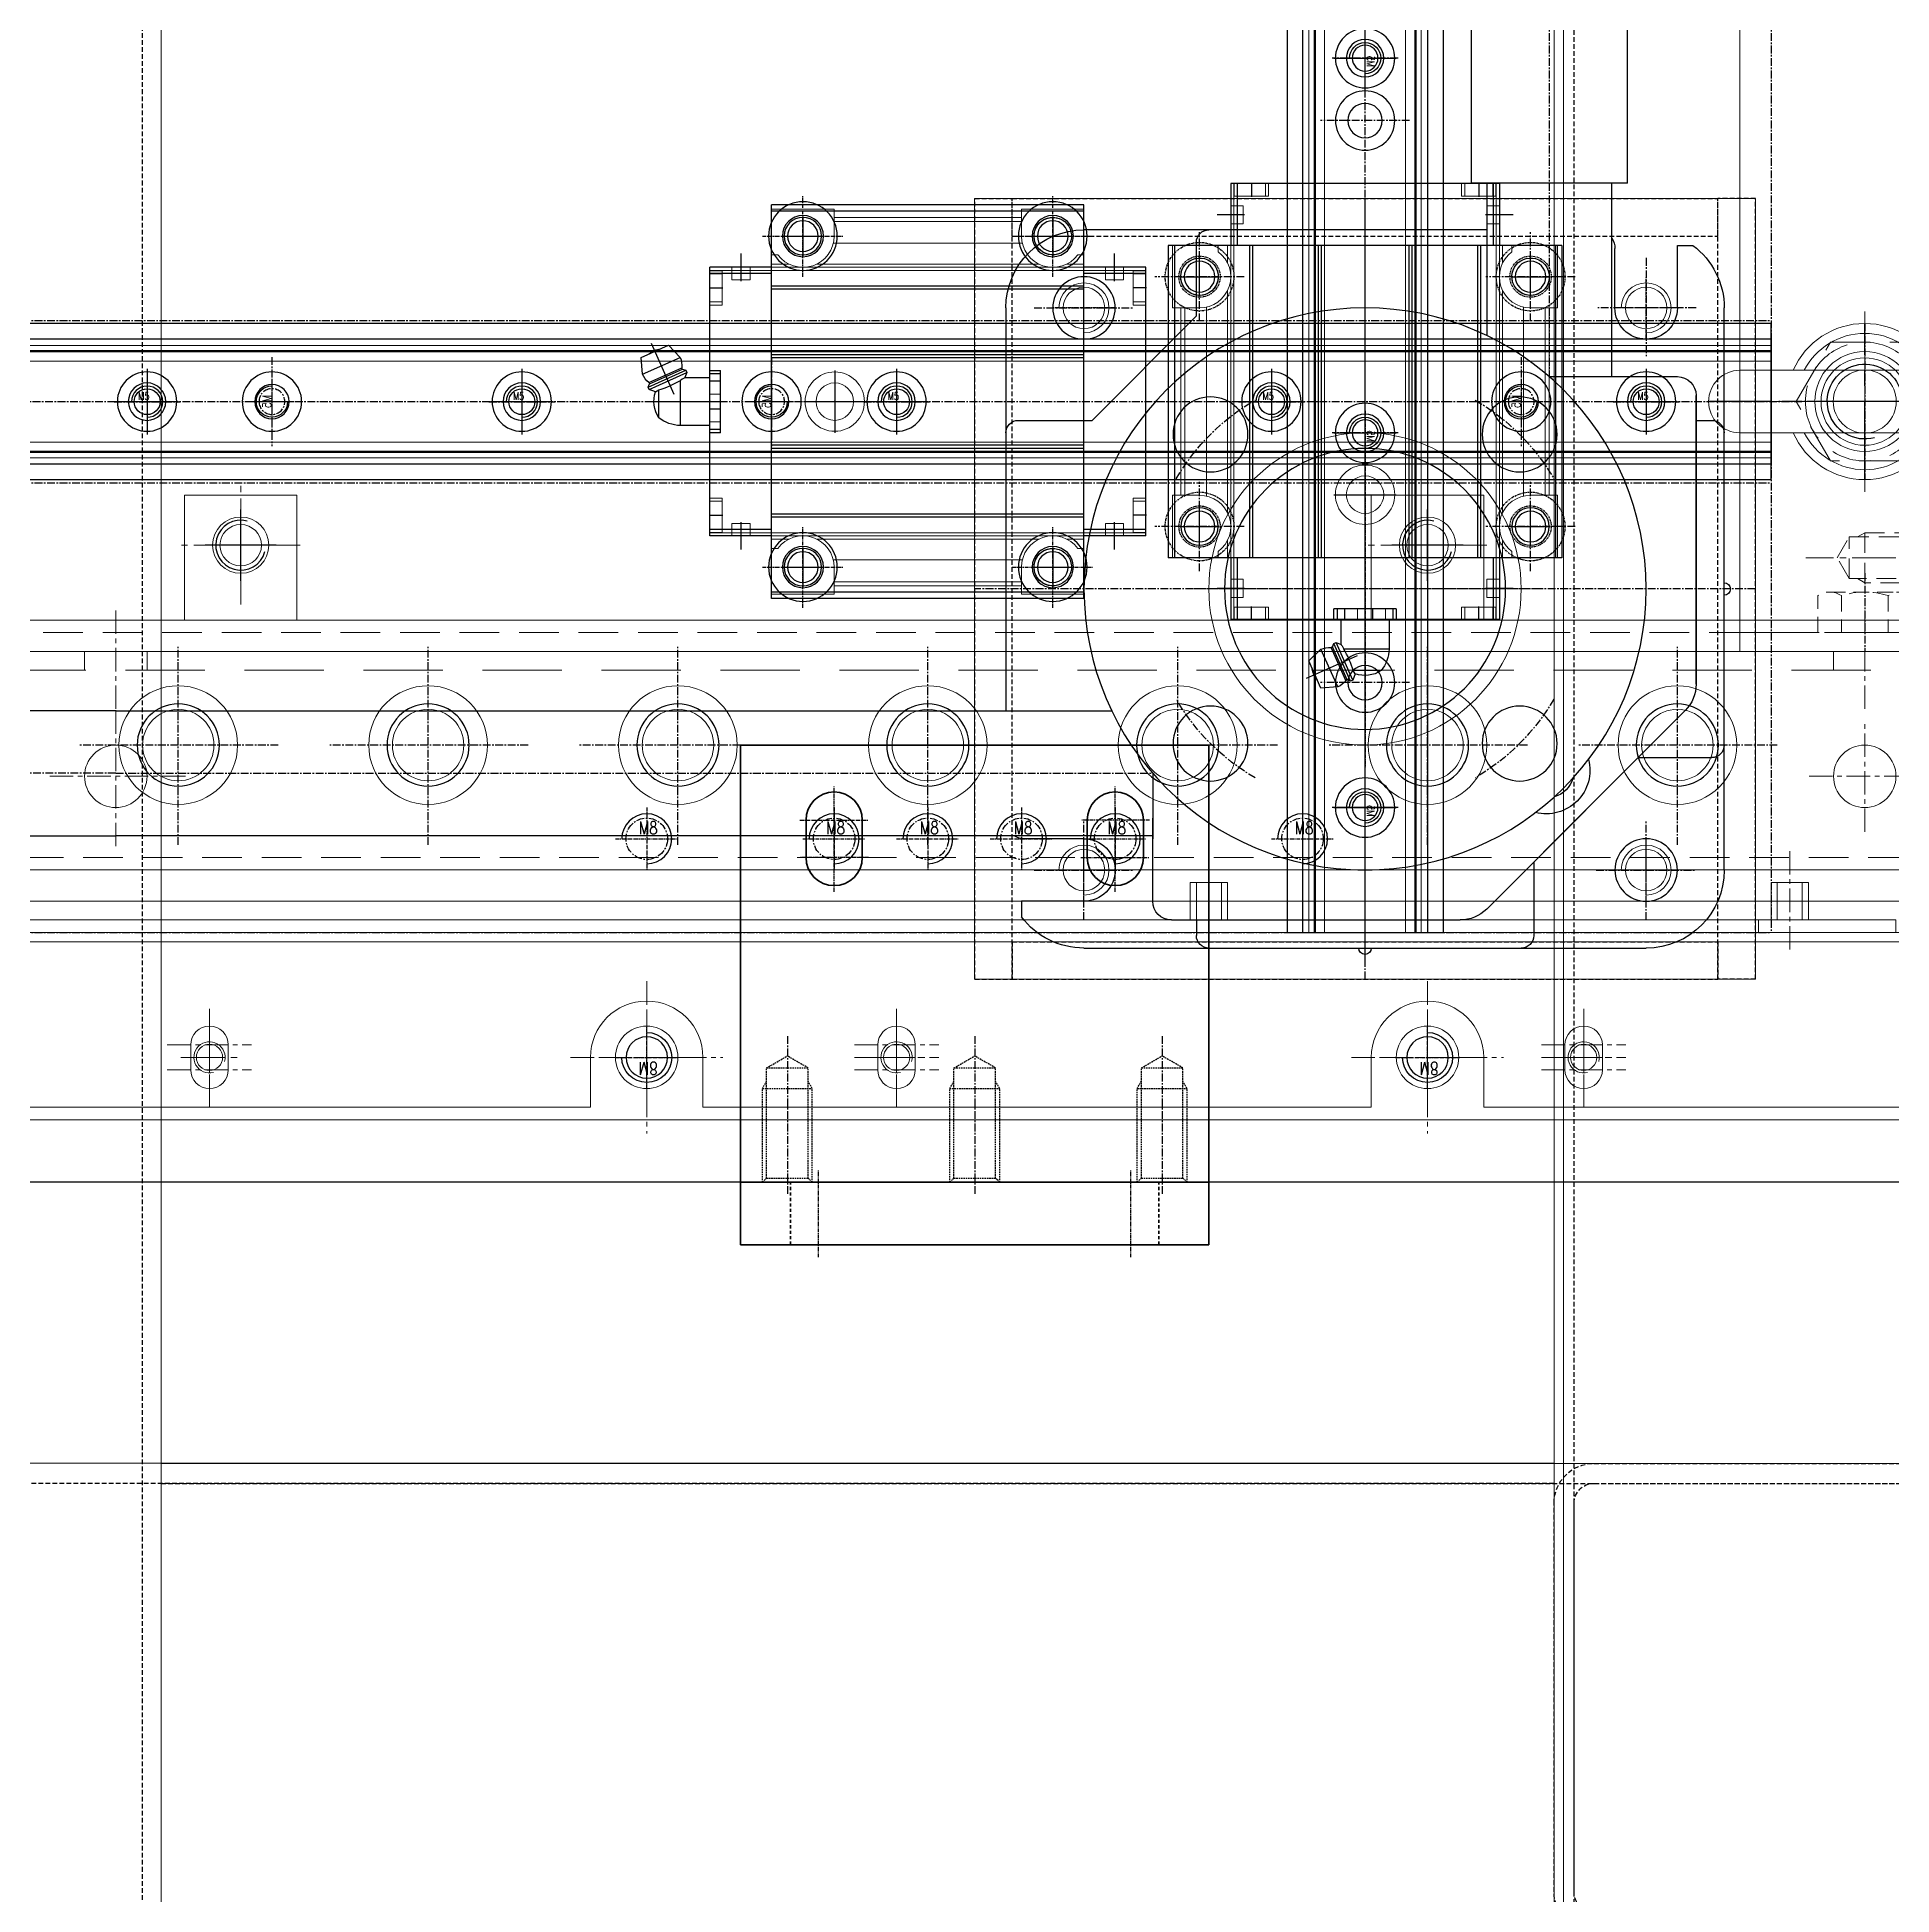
# Model space of a CAD drawing. Header units: millimetres. Extents: x -32759 to 129432, y 390 to 54305.
# Drawn here: x 21772.2 to 22069.1, y 24912.8 to 25210.3 of the extents above; entities that cross this region are included whole.
import ezdxf

# ---------------------------------------------------------------- set-up
doc = ezdxf.new("R2010")
doc.units = ezdxf.units.MM
for name, pattern in [('AM_ISO08W050', [18, 12, -1.5, 3, -1.5]), ('CENTER', [2, 1.25, -0.25, 0.25, -0.25]), ('CENTER1', [10, 7, -1, 1, -1]), ('H10', [1.75, 1, -0.75]), ('HIDDEN', [0.375, 0.25, -0.125]), ('HIDDEN2', [4.7625, 3.175, -1.5875]), ('HIDDENX2', [19.05, 12.7, -6.35])]:
    doc.linetypes.add(name, pattern=pattern)
for name, color, linetype in [('01a', 8, 'Continuous'), ('01d', 211, 'Continuous'), ('44', 4, 'CENTER'), ('8', 17, 'Continuous'), ('CENTER', 1, 'CENTER'), ('CL', 1, 'CENTER'), ('FL', 3, 'Continuous'), ('HL', 2, 'HIDDEN'), ('THIN', 3, 'Continuous')]:
    doc.layers.add(name, color=color, linetype=linetype)
for name, color, linetype, lineweight in [('03 중심선', 1, 'CENTER', 25), ('1111111', 1, 'Continuous', 25), ('7-.35lay', 5, 'Continuous', 35), ('_BODY', 7, 'Continuous', 13), ('AM_4', 3, 'Continuous', 25), ('AM_5', 3, 'Continuous', 25), ('AM_7', 4, 'AM_ISO08W050', 25), ('AM_9', 253, 'Continuous', 0), ('ConnectionPoints', 7, 'Continuous', 50)]:
    doc.layers.add(name, color=color, linetype=linetype, lineweight=lineweight)
doc.styles.add('ROAMNS', font='romans.shx', dxfattribs={"width": 0.8, "bigfont": 'whgtxt.shx'})
doc.styles.add('ROMANS', font='romans')
doc.styles.get("Standard").update_dxf_attribs({"font": 'arial.ttf'})

# ---------------------------------------------------------------- blocks, each defined once
blk = doc.blocks.new('rtuyawda')
at = {"ltscale": 0.5}
blk.add_line((202390.39, 31638.9), (204600.39, 31638.9), dxfattribs=at)
at = {"layer": 'HL', "ltscale": 3}
blk.add_line((202390.39, 31635.9), (204600.39, 31635.9), dxfattribs=at)
blk = doc.blocks.new('6ertwstw')
at = {"ltscale": 0.5}
for p, q in [((205627.73, 31324.74), (205552.73, 31324.74)), ((205552.73, 30724.74), (205552.73, 31324.74)), ((205627.73, 31324.74), (205627.73, 30724.74)), ((205552.73, 30724.74), (205627.73, 30724.74))]:
    blk.add_line(p, q, dxfattribs=at)
at = {"layer": 'HL', "ltscale": 3}
for p, q in [((205555.93, 30724.74), (205555.93, 31324.74)), ((205624.53, 30724.74), (205624.53, 31324.74))]:
    blk.add_line(p, q, dxfattribs=at)
blk = doc.blocks.new('78544')
at = {"color": 0}
for name, p in [('6ertwstw', (-14113.42, -7180.69)), ('rtuyawda', (-12396.08, -8094.85))]:
    blk.add_blockref(name, p, dxfattribs=at)
blk = doc.blocks.new('ertrwe4')
at = {"ltscale": 0.5}
blk.add_circle((209026.13, 18920.69), 3.32, dxfattribs=at)
at = {"color": 1, "ltscale": 0.5}
blk.add_arc((209026.13, 18920.69), 4, 270, 180, dxfattribs=at)
at = {"layer": 'CL', "ltscale": 0.5}
for p, q in [((209026.13, 18925.69), (209026.13, 18915.69)), ((209021.13, 18920.69), (209031.13, 18920.69))]:
    blk.add_line(p, q, dxfattribs=at)
blk = doc.blocks.new('ryuesws')
at = {"ltscale": 0.5}
for p, q in [((208930.33, 19647.7), (208930.33, 19772.7)), ((208930.33, 19772.7), (209055.33, 19772.7)), ((209055.33, 19772.7), (209055.33, 19647.7)), ((208930.33, 19647.7), (209055.33, 19647.7))]:
    blk.add_line(p, q, dxfattribs=at)
blk.add_circle((208992.83, 19710.2), 25, dxfattribs=at)
at = {"layer": 'CL', "ltscale": 0.5}
for p, q in [((208992.83, 19738.72), (208992.83, 19681.68)), ((209021.35, 19710.2), (208964.31, 19710.2))]:
    blk.add_line(p, q, dxfattribs=at)
for p in [(-78.3, 834.52), (11.7, 834.52), (-78.3, 744.52), (11.7, 744.52)]:
    blk.add_blockref('ertrwe4', p)
blk = doc.blocks.new('uyisfwew')
at = {"layer": 'HL', "ltscale": 3}
for p, q in [((208930.33, 19564.1), (208930.33, 19570.1)), ((208930.33, 19570.1), (209055.33, 19570.1)), ((209055.33, 19564.1), (209055.33, 19570.1)), ((208930.33, 19564.1), (209055.33, 19564.1))]:
    blk.add_line(p, q, dxfattribs=at)
blk = doc.blocks.new('tywewr')
at = {"layer": 'HL', "ltscale": 3}
for p, q in [((209278.01, 19586.82), (209278.01, 19592.82)), ((209278.01, 19592.82), (209391.01, 19592.82)), ((209391.01, 19586.82), (209391.01, 19592.82)), ((209278.01, 19586.82), (209391.01, 19586.82))]:
    blk.add_line(p, q, dxfattribs=at)
blk = doc.blocks.new('rtyses')
for name, p in [('ryuesws', (0, 398.03)), ('uyisfwew', (0, 481.64))]:
    blk.add_blockref(name, p)
at = {"xscale": -1}
for name, p, rotation in [('uyisfwew', (0, 39734.84), 180), ('tywewr', (189462.51, -189226.27), 270)]:
    blk.add_blockref(name, p, dxfattribs=dict(at, rotation=rotation))
at = {"rotation": 90}
blk.add_blockref('tywewr', (228523.15, -189226.27), dxfattribs=at)
blk = doc.blocks.new('UYEWS')
blk.add_blockref('rtyses', (-1524.55, -2328.66))
blk = doc.blocks.new('56WERWT')
at = {"ltscale": 0.5}
blk.add_line((207713.36, 12910.34), (208553.36, 12910.34), dxfattribs=at)
at = {"layer": 'HL', "ltscale": 3}
blk.add_line((207713.36, 12913.54), (208553.36, 12913.54), dxfattribs=at)
blk = doc.blocks.new('875654')
at = {"layer": 'HL', "ltscale": 3}
for p, q in [((237346.1, 2606.34), (237283.9, 2606.34)), ((237346.1, 2603.14), (237283.9, 2603.14)), ((237277.5, 2599.94), (237277.5, 2537.74)), ((237280.7, 2599.94), (237280.7, 2537.74)), ((237349.3, 2537.74), (237349.3, 2599.94)), ((237352.5, 2537.74), (237352.5, 2599.94)), ((237283.9, 2534.54), (237346.1, 2534.54)), ((237283.9, 2531.34), (237346.1, 2531.34))]:
    blk.add_line(p, q, dxfattribs=at)
for centre, radius, start, end in [((237283.9, 2599.94), 6.4, 90, 180), ((237346.1, 2599.94), 6.4, 0, 90), ((237283.9, 2599.94), 3.2, 90, 180), ((237346.1, 2599.94), 3.2, 0, 90), ((237283.9, 2537.74), 6.4, 180, 270), ((237283.9, 2537.74), 3.2, 180, 270), ((237346.1, 2537.74), 6.4, 270, 0), ((237346.1, 2537.74), 3.2, 270, 0)]:
    blk.add_arc(centre, radius, start, end, dxfattribs=at)
blk = doc.blocks.new('T7ETT')
at = {"ltscale": 0.5}
for p in [(208158.87, 18593.09), (206535.87, 18518.09)]:
    blk.add_line(p, (208158.87, 18518.09), dxfattribs=at)
at = {"layer": 'HL', "ltscale": 3}
blk.add_line((206535.87, 18521.29), (208158.87, 18521.29), dxfattribs=at)
blk = doc.blocks.new('574534')
for name, p in [('UYEWS', (-13724.46, 3117.63)), ('56WERWT', (-14184.54, 8017.12))]:
    blk.add_blockref(name, p)
at = {"color": 0}
blk.add_blockref('875654', (-43748.68, 18396.12), dxfattribs=at)
at = {"rotation": 90}
blk.add_blockref('T7ETT', (212121.92, -187231.41), dxfattribs=at)
blk = doc.blocks.new('AE4TV4SE5YR6Y')
at = {"color": 2, "linetype": 'HIDDENX2', "ltscale": 0.5}
blk.add_lwpolyline([(-7337.92, 5245.23), (-7326.95, 5245.23), (-7321.47, 5254.73), (-7326.95, 5264.23), (-7337.92, 5264.23), (-7343.41, 5254.73), (-7337.92, 5245.23)], dxfattribs=at)
blk.add_circle((-7332.44, 5254.73), 9.5, dxfattribs=at)
blk.add_circle((-7332.44, 5254.73), 5.05)
at = {"layer": 'CENTER'}
for p, q in [((-7332.44, 5267.23), (-7332.44, 5242.23)), ((-7346.41, 5254.73), (-7318.47, 5254.73))]:
    blk.add_line(p, q, dxfattribs=at)
at = {"layer": 'THIN'}
blk.add_arc((-7332.44, 5254.73), 6, 255, 165, dxfattribs=at)
blk = doc.blocks.new('A4TCES5YTRTY')
at = {"color": 2, "linetype": 'HIDDENX2', "ltscale": 0.2}
for p, q in [((-7334.14, 5176.05), (-7334.14, 5164.79)), ((-7334.72, 5174.17), (-7340.64, 5174.17)), ((-7334.72, 5166.67), (-7340.64, 5166.67))]:
    blk.add_line(p, q, dxfattribs=at)
blk.add_lwpolyline([(-7340.64, 5177.92), (-7334.72, 5177.92, -0.309401), (-7334.72, 5174.17, -0.154701), (-7334.72, 5166.67, -0.309401), (-7334.72, 5162.91), (-7340.64, 5162.91), (-7340.64, 5177.92)], format="xyb", dxfattribs=at)
at = {"layer": 'CENTER'}
blk.add_line((-7331.14, 5170.42), (-7343.64, 5170.42), dxfattribs=at)
blk = doc.blocks.new('A$C0981541C')
at = {"color": 3}
for p, q in [((365, 40), (-65, 40)), ((-65, 40), (-65, 0))]:
    blk.add_line(p, q, dxfattribs=at)
at = {"color": 2, "linetype": 'HIDDENX2'}
blk.add_line((-62, 40), (-62, 4), dxfattribs=at)
at = {"color": 1, "linetype": 'CENTER', "ltscale": 3}
for p, q in [((-25, 34.44), (-25, 5.56)), ((-10.56, 20), (-39.44, 20))]:
    blk.add_line(p, q, dxfattribs=at)
at = {"color": 3}
blk.add_circle((-25, 20), 7, dxfattribs=at)
at = {"extrusion": (0, 0, -1), "zscale": -1, "rotation": 90.00000000000004}
blk.add_blockref('AE4TV4SE5YR6Y', (5279.73, 7352.44), dxfattribs=at)
at = {"extrusion": (0, 0, -1), "xscale": -1, "zscale": -1}
blk.add_blockref('A4TCES5YTRTY', (-7278.64, -5150.42), dxfattribs=at)
blk = doc.blocks.new('A$C4AA64E7E')
at = {"color": 1, "linetype": 'CENTER', "ltscale": 3}
for p, q in [((0, 6.54), (0, -9.54)), ((280, 6.54), (280, -9.54)), ((280, -31.18), (280, -8.82)), ((0, -28.91), (0, -11.09)), ((8.91, -20), (-8.91, -20)), ((268.82, -20), (291.18, -20))]:
    blk.add_line(p, q, dxfattribs=at)
at = {"color": 3}
for p, q in [((-20, 0), (630, 0)), ((-20, -40), (630, -40))]:
    blk.add_line(p, q, dxfattribs=at)
at = {"color": 2, "linetype": 'HIDDENX2', "ltscale": 3}
for p, q in [((5, 0), (5, -3)), ((275, 0), (275, -3)), ((285, 0), (285, -3))]:
    blk.add_line(p, q, dxfattribs=at)
at = {"color": 2, "linetype": 'HIDDENX2'}
blk.add_line((-20, -3), (630, -3), dxfattribs=at)
at = {"color": 3}
for centre in [(0, -20), (280, -20)]:
    blk.add_circle(centre, 5, dxfattribs=at)
blk = doc.blocks.new('A$C1A602C20')
at = {"color": 1, "linetype": 'CENTER', "ltscale": 3}
for p, q in [((-99.84, -126.25), (-99.84, -110.32)), ((-6.84, -126.25), (-6.84, -110.32)), ((193.16, -126.25), (193.16, -110.32)), ((393.16, -126.25), (393.16, -110.32)), ((486.16, -126.25), (486.16, -110.32))]:
    blk.add_line(p, q, dxfattribs=at)
for p, q in [((-102.84, -115.52), (-96.84, -115.52)), ((-102.84, -121.52), (-102.84, -115.52)), ((-101.84, -121.52), (-101.84, -115.52)), ((-97.84, -121.52), (-97.84, -115.52)), ((-96.84, -121.52), (-96.84, -115.52)), ((-9.84, -121.52), (-9.84, -115.52)), ((-3.84, -115.52), (-9.84, -115.52)), ((-8.84, -121.52), (-8.84, -115.52)), ((-4.84, -121.52), (-4.84, -115.52)), ((-3.84, -121.52), (-3.84, -115.52)), ((190.16, -121.52), (190.16, -115.52)), ((196.16, -115.52), (190.16, -115.52)), ((191.16, -121.52), (191.16, -115.52)), ((195.16, -121.52), (195.16, -115.52)), ((196.16, -121.52), (196.16, -115.52)), ((390.16, -121.52), (390.16, -115.52)), ((396.16, -115.52), (390.16, -115.52)), ((391.16, -121.52), (391.16, -115.52)), ((395.16, -121.52), (395.16, -115.52)), ((396.16, -121.52), (396.16, -115.52)), ((483.16, -121.52), (483.16, -115.52)), ((489.16, -115.52), (483.16, -115.52)), ((484.16, -121.52), (484.16, -115.52)), ((488.16, -121.52), (488.16, -115.52)), ((489.16, -121.52), (489.16, -115.52))]:
    blk.add_line(p, q)
at = {"color": 3}
for p, q in [((503.16, -121.52), (-116.84, -121.52)), ((-116.84, -123.52), (-116.84, -121.52)), ((503.16, -123.52), (503.16, -121.52)), ((503.16, -123.52), (-116.84, -123.52))]:
    blk.add_line(p, q, dxfattribs=at)
at = {"color": 2, "linetype": 'HIDDEN', "ltscale": 10}
for p, q in [((-94.84, -123.52), (-94.84, -121.52)), ((481.16, -123.52), (481.16, -121.52))]:
    blk.add_line(p, q, dxfattribs=at)
blk = doc.blocks.new('1_4 STS SORKET_FV')
for radius in [9.5, 5.72]:
    blk.add_circle((9246.98, -3524.99), radius)
at = {"layer": 'CENTER'}
for p, q in [((9246.98, -3508.99), (9246.98, -3540.99)), ((9262.98, -3524.99), (9230.98, -3524.99))]:
    blk.add_line(p, q, dxfattribs=at)
at = {"layer": 'THIN'}
blk.add_circle((9246.98, -3524.99), 6.58, dxfattribs=at)
blk = doc.blocks.new('A$C22B00287')
at = {"color": 2, "linetype": 'HIDDEN2', "ltscale": 2}
for p, q in [((520, 50), (-80, 50)), ((-80, 14), (520, 14))]:
    blk.add_line(p, q, dxfattribs=at)
for p, q in [((-9, 12), (-9, -8)), ((9, -8), (9, 12)), ((181, 12), (181, -8)), ((199, -8), (199, 12)), ((-9, -8), (9, -8)), ((181, -8), (199, -8))]:
    blk.add_line(p, q)
at = {"color": 1, "linetype": 'CENTER1'}
for p, q in [((0, 9.5), (0, -9.5)), ((190, 9.5), (190, -9.5)), ((-9.5, 0), (9.5, 0)), ((180.5, 0), (199.5, 0))]:
    blk.add_line(p, q, dxfattribs=at)
blk.add_lwpolyline([(519, 52), (-79, 52), (-80, 51), (-80, 13), (-79, 12), (519, 12), (520, 13), (520, 51)], close=True)
for centre in [(0, 0), (190, 0)]:
    blk.add_circle(centre, 4.5)
at = {"xscale": -1}
for p in [(9206.98, 3556.99), (9246.98, 3556.99), (9286.98, 3556.99), (9326.98, 3556.99), (9366.98, 3556.99), (9406.98, 3556.99), (9446.98, 3556.99)]:
    blk.add_blockref('1_4 STS SORKET_FV', p, dxfattribs=at)
blk = doc.blocks.new('A$C66C32B64')
at = {"ltscale": 10}
blk.add_lwpolyline([(-8.93, 5), (31.07, 5, -1), (31.07, -5), (-8.93, -5, -1)], format="xyb", close=True, dxfattribs=at)
for radius, start, end in [(12.5, 23.5782, 156.4218), (10.91, 27.2772, 152.7228), (12.5, 203.5782, 336.4218), (10.91, 207.2772, 332.7228)]:
    blk.add_arc((11.07, 0), radius, start, end, dxfattribs=at)
at = {"layer": 'CENTER', "ltscale": 10}
for p, q in [((11.07, 12.5), (11.07, -12.5)), ((-13.93, 0), (36.07, 0))]:
    blk.add_line(p, q, dxfattribs=at)
blk = doc.blocks.new('A$C1D586A40')
at = {"color": 1, "linetype": 'CENTER', "ltscale": 3}
for p, q in [((225, 611.58), (225, 635.94)), ((350, 611.58), (350, 635.94)), ((200, 631.76), (200, 615.76)), ((310, 631.76), (310, 615.76)), ((420, 631.76), (420, 615.76)), ((206.75, 625.76), (193.25, 625.76)), ((316.75, 625.76), (303.25, 625.76)), ((426.75, 625.76), (413.25, 625.76)), ((206.75, 623.76), (193.25, 623.76)), ((206.75, 621.76), (193.25, 621.76)), ((237.18, 623.76), (212.82, 623.76)), ((316.75, 623.76), (303.25, 623.76)), ((316.75, 621.76), (303.25, 621.76)), ((362.18, 623.76), (337.82, 623.76)), ((426.75, 621.76), (413.25, 621.76)), ((155, 533.21), (155, 504.32)), ((140.56, 518.76), (169.44, 518.76))]:
    blk.add_line(p, q, dxfattribs=at)
at = {"color": 3}
for p, q in [((135, 631.76), (216, 631.76)), ((216, 623.76), (216, 631.76)), ((234, 631.76), (341, 631.76)), ((234, 623.76), (234, 631.76)), ((341, 623.76), (341, 631.76)), ((359, 631.76), (466, 631.76)), ((359, 623.76), (359, 631.76)), ((197, 625.76), (197, 621.76)), ((203, 621.76), (203, 625.76)), ((307, 625.76), (307, 621.76)), ((313, 621.76), (313, 625.76)), ((417, 625.76), (417, 621.76)), ((423, 621.76), (423, 625.76)), ((121, 605.26), (799, 605.26))]:
    blk.add_line(p, q, dxfattribs=at)
at = {"color": 1, "linetype": 'CENTER1'}
for p, q in [((225, 616.76), (225, 630.76)), ((350, 616.76), (350, 630.76)), ((200, 619.19), (200, 628.34)), ((310, 619.19), (310, 628.34)), ((420, 619.19), (420, 628.34)), ((204.58, 623.76), (195.42, 623.76)), ((218, 623.76), (232, 623.76)), ((314.58, 623.76), (305.42, 623.76)), ((343, 623.76), (357, 623.76)), ((424.58, 623.76), (415.42, 623.76)), ((130, 543.76), (164.42, 543.76))]:
    blk.add_line(p, q, dxfattribs=at)
at = {"color": 2, "linetype": 'HIDDENX2'}
blk.add_line((121, 603.76), (799, 603.76), dxfattribs=at)
at = {"linetype": 'HIDDEN2'}
for p, q in [((155, 547.76), (155, 539.76)), ((157.5, 547.09), (157.5, 540.44))]:
    blk.add_line(p, q, dxfattribs=at)
at = {"color": 2, "ltscale": 10}
blk.add_lwpolyline([(785, 451.31), (785, 633.76), (135, 633.76), (135, 53.76), (785, 53.76), (785, 252.03)], dxfattribs=at)
at = {"linetype": 'HIDDEN2'}
for points in [[(135, 547.76), (155, 547.76), (156.17, 547.09)], [(135.68, 547.09), (157.5, 547.09), (159.42, 543.76), (157.5, 540.44), (135.68, 540.44)], [(156.17, 540.44), (155, 539.76), (135, 539.76)]]:
    blk.add_lwpolyline(points, dxfattribs=at)
at = {"color": 2}
for centre in [(225, 623.76), (350, 623.76)]:
    blk.add_circle(centre, 5, dxfattribs=at)
at = {"color": 3}
for centre, radius in [((200, 623.76), 2.1), ((310, 623.76), 2.1), ((420, 623.76), 2.1), ((155, 518.76), 8)]:
    blk.add_circle(centre, radius, dxfattribs=at)
at = {"ltscale": 10}
for centre in [(225, 541.76), (415, 541.76)]:
    blk.add_circle(centre, 3.32, dxfattribs=at)
at = {"color": 3}
for centre, radius, start, end in [((200, 625.76), 3, 0, 180), ((310, 625.76), 3, 0, 180), ((420, 625.76), 3, 0, 180), ((200, 621.76), 3, 180, 0), ((225, 623.76), 9, 180, 0), ((310, 621.76), 3, 180, 0), ((350, 623.76), 9, 180, 0), ((420, 621.76), 3, 180, 0)]:
    blk.add_arc(centre, radius, start, end, dxfattribs=at)
for centre in [(200, 623.76), (310, 623.76), (420, 623.76)]:
    blk.add_arc(centre, 2.5, 164.966, 104.591)
at = {"layer": 'CENTER', "ltscale": 10}
for p, q in [((225, 547.45), (225, 536.07)), ((415, 547.45), (415, 536.07)), ((219.31, 541.76), (230.69, 541.76)), ((409.31, 541.76), (420.69, 541.76))]:
    blk.add_line(p, q, dxfattribs=at)
at = {"layer": 'THIN', "ltscale": 10}
for centre in [(225, 541.76), (415, 541.76)]:
    blk.add_arc(centre, 4, 255, 165, dxfattribs=at)
at = {"ltscale": 10, "xscale": -1, "rotation": 180}
blk.add_blockref('A$C1A602C20', (266.84, 480.25), dxfattribs=at)
at = {"xscale": -1, "rotation": 180}
blk.add_blockref('A$C4AA64E7E', (155, 558.76), dxfattribs=at)
blk.add_blockref('A$C22B00287', (225, 541.76))
at = {"rotation": 270}
blk.add_blockref('A$C0981541C', (135, 493.76), dxfattribs=at)
at = {"ltscale": 10}
blk.add_blockref('A$C66C32B64', (143.93, 518.76), dxfattribs=at)
blk = doc.blocks.new('ORDERNO')
at = {"color": 3}
blk.add_attdef('ORDER', (0, 0), '', height=5, dxfattribs=at)
blk = doc.blocks.new('lyk-2536')
at = {"ltscale": 0.5}
blk.add_circle((187210.73, 49646.6), 2.07, dxfattribs=at)
at = {"layer": '03 중심선'}
for p, q in [((187210.73, 49651.88), (187210.73, 49641.32)), ((187205.45, 49646.6), (187216.01, 49646.6))]:
    blk.add_line(p, q, dxfattribs=at)
at = {"layer": '1111111'}
blk.add_arc((187210.73, 49646.6), 2.5, 270, 180, dxfattribs=at)
at = {"color": 2}
ref = blk.add_blockref('ORDERNO', (187209.31, 49646.9), dxfattribs=dict(at, xscale=0.4000000000014552, yscale=0.4000000000014552, zscale=0.4000000000014552))
ref.add_attrib('ORDER', 'M5', (187209.31, 49646.9), dxfattribs={"color": 0, "height": 1.2, "style": 'ROMANS', "width": 0.8})
blk = doc.blocks.new('fdsgsdfgfsdgsdfgsd')
for p, q in [((136257.3, 37128.35), (135737.3, 37128.35)), ((135737.3, 37103.35), (135737.3, 37128.35)), ((136257.3, 37103.35), (135737.3, 37103.35))]:
    blk.add_line(p, q)
for centre, radius in [((135777.3, 37115.85), 4.75), ((135867.3, 37115.85), 4.75), ((135777.3, 37115.85), 2.75), ((135867.3, 37115.85), 2.75)]:
    blk.add_circle(centre, radius)
at = {"layer": 'CENTER'}
for p, q in [((135777.3, 37122.97), (135777.3, 37108.72)), ((135867.3, 37122.97), (135867.3, 37108.72)), ((135732.98, 37115.85), (136262.34, 37115.85))]:
    blk.add_line(p, q, dxfattribs=at)
at = {"layer": 'CL'}
blk.add_line((135757.3, 37120.35), (135757.3, 37111.35), dxfattribs=at)
for p in [(-51453.43, -12530.76), (-51393.43, -12530.76), (-51333.43, -12530.76)]:
    blk.add_blockref('lyk-2536', p)
blk = doc.blocks.new('fdghdfghfhd')
at = {"layer": 'AM_4'}
for p, q in [((149489.55, 21209.16), (149489.55, 21146.16)), ((149539.55, 21209.16), (149489.55, 21209.16)), ((149539.55, 21208.16), (149489.55, 21208.16)), ((149539.55, 21209.16), (149539.55, 21146.16)), ((149479.65, 21199.16), (149479.65, 21156.16)), ((149489.55, 21199.16), (149479.65, 21199.16)), ((149549.45, 21199.16), (149539.55, 21199.16)), ((149549.45, 21199.16), (149549.45, 21156.16)), ((149489.55, 21198.16), (149479.65, 21198.16)), ((149539.55, 21196.15), (149489.55, 21196.15)), ((149539.55, 21195.66), (149489.55, 21195.66)), ((149549.45, 21198.16), (149539.55, 21198.16)), ((149539.55, 21185.16), (149489.55, 21185.16)), ((149539.55, 21184.66), (149489.55, 21184.66)), ((149479.65, 21181.51), (149474.93, 21181.51)), ((149474.93, 21181.51), (149474.93, 21174.26)), ((149481.35, 21182.66), (149479.65, 21182.66)), ((149481.35, 21182.12), (149479.65, 21182.12)), ((149481.35, 21182.66), (149481.35, 21172.66)), ((149471.49, 21180.26), (149471.49, 21175.76)), ((149481.35, 21178.85), (149479.65, 21178.85)), ((149469.94, 21175.7), (149469.78, 21175.34)), ((149469.78, 21175.34), (149469.98, 21174.82)), ((149469.78, 21175.34), (149475.81, 21172.65)), ((149469.91, 21174.59), (149475.17, 21172.25)), ((149470.97, 21176.1), (149469.94, 21175.7)), ((149469.94, 21175.7), (149475.97, 21173.02)), ((149469.98, 21174.82), (149475.29, 21172.45)), ((149470.97, 21176.1), (149471.49, 21175.76)), ((149468.86, 21173.28), (149468.65, 21170.6)), ((149468.86, 21173.28), (149474.89, 21170.6)), ((149475.29, 21172.45), (149475.81, 21172.65)), ((149475.66, 21173.81), (149479.65, 21173.81)), ((149475.97, 21173.02), (149475.67, 21173.81)), ((149475.81, 21172.65), (149475.97, 21173.02)), ((149481.35, 21174.39), (149479.65, 21174.39)), ((149481.35, 21173.2), (149479.65, 21173.2)), ((149479.65, 21172.66), (149481.35, 21172.66)), ((149468.65, 21170.6), (149473.04, 21168.64)), ((149473.04, 21168.64), (149474.89, 21170.6)), ((149539.55, 21170.65), (149489.55, 21170.65)), ((149539.55, 21170.16), (149489.55, 21170.16)), ((149489.55, 21157.16), (149479.65, 21157.16)), ((149539.55, 21159.66), (149489.55, 21159.66)), ((149539.55, 21159.16), (149489.55, 21159.16)), ((149549.45, 21157.16), (149539.55, 21157.16)), ((149489.55, 21156.16), (149479.65, 21156.16)), ((149549.45, 21156.16), (149539.55, 21156.16)), ((149539.55, 21147.15), (149489.55, 21147.15)), ((149539.55, 21146.16), (149489.55, 21146.16))]:
    blk.add_line(p, q, dxfattribs=at)
for points in [[(149471.49, 21175.76), (149471.88, 21175.65), (149472.32, 21175.5), (149472.76, 21175.33), (149473.23, 21175.13), (149473.68, 21174.93), (149474.12, 21174.71), (149474.33, 21174.59), (149474.54, 21174.48), (149474.74, 21174.37), (149474.93, 21174.26)], [(149475.67, 21173.81), (149475.67, 21173.81), (149475.63, 21173.83), (149475.55, 21173.89), (149475.42, 21173.97), (149475.24, 21174.08), (149475.02, 21174.21), (149474.93, 21174.26)]]:
    blk.add_lwpolyline(points, dxfattribs=at)
for centre in [(149494.55, 21204.16), (149534.55, 21204.16), (149494.55, 21151.16), (149534.55, 21151.16)]:
    blk.add_circle(centre, 2.46, dxfattribs=at)
for centre, radius, start, end in [((149475.16, 21175.51), 6, 92.1944, 127.7232), ((149475.4, 21177.66), 4.7, 146.41, 199.4635), ((149471.88, 21171.94), 3.3, 126.6644, 156), ((149469.79, 21174.75), 0.2, 306.6644, 21), ((149471.88, 21171.94), 3.3, 336, 5.3356), ((149475.36, 21172.27), 0.2, 111, 185.3356), ((149472.09, 21172.41), 3.21, 227.8366, 264.1634)]:
    blk.add_arc(centre, radius, start, end, dxfattribs=at)
at = {"layer": 'AM_5'}
for centre in [(149494.55, 21204.16), (149494.55, 21151.16)]:
    blk.add_circle(centre, 3, dxfattribs=at)
for centre, start, end in [((149534.55, 21204.16), 75, 15), ((149534.55, 21204.16), 15, 285), ((149534.55, 21151.16), 75, 15), ((149534.55, 21151.16), 15, 285)]:
    blk.add_arc(centre, 3, start, end, dxfattribs=at)
at = {"layer": 'AM_7'}
for p, q in [((149494.55, 21201.01), (149494.55, 21207.31)), ((149534.55, 21201.01), (149534.55, 21207.31)), ((149484.65, 21201.36), (149484.65, 21196.96)), ((149491.4, 21204.16), (149497.7, 21204.16)), ((149531.4, 21204.16), (149537.7, 21204.16)), ((149544.45, 21201.36), (149544.45, 21196.96)), ((149479.55, 21195.86), (149481.75, 21195.86)), ((149549.55, 21195.86), (149547.35, 21195.86)), ((149499.65, 21172.67), (149499.65, 21182.65)), ((149470.17, 21177.66), (149481.89, 21177.66)), ((149494.67, 21177.66), (149504.64, 21177.66)), ((149470.26, 21168.31), (149473.89, 21176.47)), ((149479.55, 21159.46), (149481.75, 21159.46)), ((149484.65, 21158.36), (149484.65, 21153.96)), ((149544.45, 21158.36), (149544.45, 21153.96)), ((149549.55, 21159.46), (149547.35, 21159.46)), ((149494.55, 21148.01), (149494.55, 21154.31)), ((149534.55, 21148.01), (149534.55, 21154.31)), ((149491.4, 21151.16), (149497.7, 21151.16)), ((149531.4, 21151.16), (149537.7, 21151.16))]:
    blk.add_line(p, q, dxfattribs=at)
at = {"layer": 'AM_9'}
for p, q in [((149499.55, 21208.48), (149489.55, 21208.48)), ((149499.55, 21204.16), (149499.55, 21208.48)), ((149529.55, 21208.48), (149529.55, 21204.16)), ((149539.55, 21208.48), (149529.55, 21208.48)), ((149529.55, 21207.16), (149499.55, 21207.16)), ((149529.55, 21206.51), (149499.55, 21206.51)), ((149529.69, 21203.01), (149499.42, 21203.01)), ((149549.45, 21198.66), (149479.65, 21198.66)), ((149481.65, 21198.61), (149479.65, 21198.61)), ((149481.65, 21198.61), (149481.65, 21193.11)), ((149483.2, 21199.16), (149483.2, 21197.16)), ((149486.1, 21197.16), (149486.1, 21199.16)), ((149489.55, 21201.16), (149490.55, 21201.16)), ((149492.37, 21199.66), (149489.55, 21199.66)), ((149539.55, 21199.16), (149489.55, 21199.16)), ((149532.37, 21199.66), (149496.74, 21199.66)), ((149539.55, 21199.66), (149536.74, 21199.66)), ((149538.55, 21201.16), (149539.55, 21201.16)), ((149543, 21199.16), (149543, 21197.16)), ((149545.9, 21197.16), (149545.9, 21199.16)), ((149547.45, 21198.61), (149547.45, 21193.11)), ((149549.45, 21198.61), (149547.45, 21198.61)), ((149481.65, 21198.11), (149479.65, 21198.11)), ((149486.1, 21197.16), (149483.2, 21197.16)), ((149545.9, 21197.16), (149543, 21197.16)), ((149549.45, 21198.11), (149547.45, 21198.11)), ((149479.65, 21193.61), (149481.65, 21193.61)), ((149479.65, 21193.11), (149481.65, 21193.11)), ((149547.45, 21193.61), (149549.45, 21193.61)), ((149547.45, 21193.11), (149549.45, 21193.11)), ((149549.45, 21187.66), (149479.65, 21187.66)), ((149549.45, 21185.65), (149479.65, 21185.65)), ((149549.45, 21185.65), (149479.65, 21185.65)), ((149481.35, 21180.92), (149479.65, 21180.92)), ((149481.35, 21176.46), (149479.65, 21176.46)), ((149549.45, 21169.67), (149479.65, 21169.67)), ((149549.45, 21169.67), (149479.65, 21169.67)), ((149549.45, 21167.66), (149479.65, 21167.66)), ((149481.65, 21162.21), (149479.65, 21162.21)), ((149481.65, 21161.71), (149479.65, 21161.71)), ((149481.65, 21162.21), (149481.65, 21156.71)), ((149547.45, 21162.21), (149547.45, 21156.71)), ((149549.45, 21162.21), (149547.45, 21162.21)), ((149549.45, 21161.71), (149547.45, 21161.71)), ((149479.65, 21157.21), (149481.65, 21157.21)), ((149486.1, 21158.16), (149483.2, 21158.16)), ((149483.2, 21158.16), (149483.2, 21156.16)), ((149486.1, 21156.16), (149486.1, 21158.16)), ((149545.9, 21158.16), (149543, 21158.16)), ((149543, 21158.16), (149543, 21156.16)), ((149545.9, 21156.16), (149545.9, 21158.16)), ((149547.45, 21157.21), (149549.45, 21157.21)), ((149479.65, 21156.71), (149481.65, 21156.71)), ((149549.45, 21156.66), (149479.65, 21156.66)), ((149539.55, 21156.16), (149489.55, 21156.16)), ((149492.37, 21155.66), (149489.55, 21155.66)), ((149490.55, 21154.16), (149489.55, 21154.16)), ((149532.37, 21155.66), (149496.74, 21155.66)), ((149539.55, 21155.66), (149536.74, 21155.66)), ((149539.55, 21154.16), (149538.55, 21154.16)), ((149547.45, 21156.71), (149549.45, 21156.71)), ((149529.69, 21152.3), (149499.42, 21152.3)), ((149499.55, 21146.84), (149499.55, 21151.16)), ((149529.55, 21151.16), (149529.55, 21146.84)), ((149529.55, 21148.81), (149499.55, 21148.81)), ((149529.55, 21148.16), (149499.55, 21148.16)), ((149489.55, 21146.84), (149499.55, 21146.84)), ((149529.55, 21146.84), (149539.55, 21146.84))]:
    blk.add_line(p, q, dxfattribs=at)
for radius in [4.75, 3]:
    blk.add_circle((149499.65, 21177.66), radius, dxfattribs=at)
for centre, start, end in [((149494.55, 21204.16), 216.8699, 0), ((149534.55, 21204.16), 180, 323.1301), ((149494.55, 21151.16), 0, 143.1301), ((149534.55, 21151.16), 36.8699, 180)]:
    blk.add_arc(centre, 5, start, end, dxfattribs=at)
at = {"layer": 'ConnectionPoints'}
for p in [(149479.65, 21177.66, 5), (149479.65, 21177.66, 5), (149479.65, 21177.66, 5), (149499.65, 21177.66)]:
    blk.add_point(p, dxfattribs=at)
blk = doc.blocks.new('xcvbcxbcxv')
at = {"layer": 'AM_4'}
for p, q in [((135765.91, 36878.21), (135765.91, 36898.21)), ((136285.91, 36898.21), (135765.91, 36898.21)), ((136285.91, 36896.2), (135765.91, 36896.2)), ((136285.91, 36880.22), (135765.91, 36880.22)), ((136285.91, 36878.21), (135765.91, 36878.21))]:
    blk.add_line(p, q, dxfattribs=at)
for centre, radius in [((135785.91, 36888.21), 4.75), ((135785.91, 36888.21), 3), ((135845.91, 36888.21), 4.75), ((135845.91, 36888.21), 3), ((135905.91, 36888.21), 4.75), ((135905.91, 36888.21), 3)]:
    blk.add_circle(centre, radius, dxfattribs=at)
at = {"layer": 'AM_7'}
for p, q in [((135785.91, 36883.22), (135785.91, 36893.2)), ((135845.91, 36883.22), (135845.91, 36893.2)), ((135905.91, 36883.22), (135905.91, 36893.2)), ((135780.93, 36888.21), (135790.9, 36888.21)), ((135840.93, 36888.21), (135850.9, 36888.21)), ((135900.93, 36888.21), (135910.9, 36888.21))]:
    blk.add_line(p, q, dxfattribs=at)
at = {"layer": 'AM_9'}
for p, q in [((136285.91, 36897.21), (135765.91, 36897.21)), ((136285.91, 36896.37), (135765.91, 36896.37)), ((136285.91, 36894.71), (135765.91, 36894.71)), ((136285.91, 36881.71), (135765.91, 36881.71)), ((136285.91, 36880.06), (135765.91, 36880.06)), ((136285.91, 36879.21), (135765.91, 36879.21))]:
    blk.add_line(p, q, dxfattribs=at)
blk = doc.blocks.new('lyk-2709')
for p, q in [((174871.15, 19887.86), (174871.15, 19862.86)), ((175451.15, 19887.86), (174871.15, 19887.86)), ((175451.15, 19887.86), (175451.15, 19862.86)), ((175451.15, 19862.86), (174871.15, 19862.86))]:
    blk.add_line(p, q)
for centre, radius in [((174911.15, 19875.36), 4.75), ((174911.15, 19875.36), 2.75), ((175031.15, 19875.36), 4.75), ((175031.15, 19875.36), 2.75), ((175111.15, 19875.36), 4.75), ((175111.15, 19875.36), 2.75), ((175211.15, 19875.36), 4.75), ((175211.15, 19875.36), 2.75), ((175291.15, 19875.36), 4.75), ((175291.15, 19875.36), 2.75), ((175411.15, 19875.36), 4.75), ((175411.15, 19875.36), 2.75)]:
    blk.add_circle(centre, radius)
at = {"layer": 'CENTER'}
for p, q in [((174911.15, 19868.24), (174911.15, 19882.49)), ((175031.15, 19868.24), (175031.15, 19882.49)), ((175111.15, 19868.24), (175111.15, 19882.49)), ((175211.15, 19868.24), (175211.15, 19882.49)), ((175291.15, 19868.24), (175291.15, 19882.49)), ((175411.15, 19868.24), (175411.15, 19882.49)), ((174866.83, 19875.36), (175456.2, 19875.36))]:
    blk.add_line(p, q, dxfattribs=at)
at = {"layer": 'CL'}
blk.add_line((174891.15, 19870.86), (174891.15, 19879.86), dxfattribs=at)
at = {"extrusion": (0, 0, -1), "zscale": -1, "rotation": 180}
for p in [(12319.57, 69521.97), (12259.57, 69521.97), (12199.57, 69521.97), (12139.57, 69521.97), (12079.57, 69521.97), (12019.57, 69521.97), (11959.57, 69521.97), (11899.57, 69521.97), (11839.57, 69521.97), (11779.57, 69521.97)]:
    blk.add_blockref('lyk-2536', p, dxfattribs=at)
blk = doc.blocks.new('sdfgsdfgsdgfsd')
at = {"layer": 'AM_4'}
for p, q in [((149899.65, 21167.66), (149899.65, 21187.66)), ((150479.65, 21187.66), (149899.65, 21187.66)), ((150479.65, 21167.66), (150479.65, 21187.66)), ((150479.65, 21185.65), (149899.65, 21185.65)), ((150479.65, 21169.67), (149899.65, 21169.67)), ((150479.65, 21167.66), (149899.65, 21167.66))]:
    blk.add_line(p, q, dxfattribs=at)
for centre, radius in [((149919.65, 21177.66), 4.75), ((149919.65, 21177.66), 3), ((149979.65, 21177.66), 4.75), ((149979.65, 21177.66), 3), ((150039.65, 21177.66), 4.75), ((150039.65, 21177.66), 3), ((150099.65, 21177.66), 4.75), ((150099.65, 21177.66), 3), ((150159.65, 21177.66), 4.75), ((150159.65, 21177.66), 3), ((150219.65, 21177.66), 4.75), ((150219.65, 21177.66), 3), ((150279.65, 21177.66), 4.75), ((150279.65, 21177.66), 3), ((150339.65, 21177.66), 4.75), ((150339.65, 21177.66), 3), ((150399.65, 21177.66), 4.75), ((150399.65, 21177.66), 3), ((150459.65, 21177.66), 4.75), ((150459.65, 21177.66), 3)]:
    blk.add_circle(centre, radius, dxfattribs=at)
at = {"layer": 'AM_7'}
for p, q in [((149919.65, 21172.67), (149919.65, 21182.65)), ((149979.65, 21172.67), (149979.65, 21182.65)), ((150039.65, 21172.67), (150039.65, 21182.65)), ((150099.65, 21172.67), (150099.65, 21182.65)), ((150159.65, 21172.67), (150159.65, 21182.65)), ((150219.65, 21172.67), (150219.65, 21182.65)), ((150279.65, 21172.67), (150279.65, 21182.65)), ((150339.65, 21172.67), (150339.65, 21182.65)), ((150399.65, 21172.67), (150399.65, 21182.65)), ((150459.65, 21172.67), (150459.65, 21182.65)), ((149914.67, 21177.66), (149924.64, 21177.66)), ((149974.67, 21177.66), (149984.64, 21177.66)), ((150034.67, 21177.66), (150044.64, 21177.66)), ((150094.67, 21177.66), (150104.64, 21177.66)), ((150154.67, 21177.66), (150164.64, 21177.66)), ((150214.67, 21177.66), (150224.64, 21177.66)), ((150274.67, 21177.66), (150284.64, 21177.66)), ((150334.67, 21177.66), (150344.64, 21177.66)), ((150394.67, 21177.66), (150404.64, 21177.66)), ((150454.67, 21177.66), (150464.64, 21177.66))]:
    blk.add_line(p, q, dxfattribs=at)
at = {"layer": 'AM_9'}
for p, q in [((150479.65, 21186.66), (149899.65, 21186.66)), ((150479.65, 21185.81), (149899.65, 21185.81)), ((150479.65, 21184.16), (149899.65, 21184.16)), ((150479.65, 21171.16), (149899.65, 21171.16)), ((150479.65, 21169.5), (149899.65, 21169.5)), ((150479.65, 21168.66), (149899.65, 21168.66))]:
    blk.add_line(p, q, dxfattribs=at)
blk = doc.blocks.new('SDFGSDGFDSG')
at = {"color": 2, "linetype": 'H10', "ltscale": 0.5}
for p, q in [((125601.59, 33854.71), (125601.59, 33864.71)), ((125660.59, 33854.71), (125660.59, 33864.71))]:
    blk.add_line(p, q, dxfattribs=at)
at = {"layer": 'CL', "ltscale": 0.5}
for p, q in [((125606.09, 33852.71), (125606.09, 33866.71)), ((125656.09, 33852.71), (125656.09, 33866.71))]:
    blk.add_line(p, q, dxfattribs=at)
blk = doc.blocks.new('CVNBVN')
at = {"ltscale": 0.5}
for p, q in [((125604.09, 33926.71), (125604.09, 33932.71)), ((125613.09, 33932.71), (125613.09, 33926.71))]:
    blk.add_line(p, q, dxfattribs=at)
for centre, start, end in [((125608.59, 33932.71), 0, 180), ((125608.59, 33926.71), 180, 0)]:
    blk.add_arc(centre, 4.5, start, end, dxfattribs=at)
at = {"layer": 'CL', "ltscale": 0.5}
for p, q in [((125608.59, 33921.21), (125608.59, 33938.21)), ((125603.09, 33932.71), (125614.09, 33932.71)), ((125614.09, 33926.71), (125603.09, 33926.71))]:
    blk.add_line(p, q, dxfattribs=at)
blk = doc.blocks.new('sdfgdsfgfdgds')
at = {"ltscale": 0.5}
for p, q in [((125593.59, 33854.71), (125593.59, 33934.71)), ((125593.59, 33934.71), (125668.59, 33934.71)), ((125668.59, 33854.71), (125668.59, 33934.71)), ((125593.59, 33864.71), (125668.59, 33864.71)), ((125593.59, 33854.71), (125668.59, 33854.71))]:
    blk.add_line(p, q, dxfattribs=at)
for name, p in [('CVNBVN', (0, -10)), ('SDFGSDGFDSG', (0, 0))]:
    blk.add_blockref(name, p)
at = {"xscale": -1}
blk.add_blockref('CVNBVN', (251262.18, -10), dxfattribs=at)
blk = doc.blocks.new('XCVBXCVBBCV')
blk.add_circle((150256.28, 21702.5), 3.32)
at = {"layer": 'CL', "ltscale": 0.5}
for p, q in [((150256.28, 21707.5), (150256.28, 21697.5)), ((150251.28, 21702.5), (150261.28, 21702.5))]:
    blk.add_line(p, q, dxfattribs=at)
at = {"layer": 'FL', "color": 1}
blk.add_arc((150256.28, 21702.5), 4, 270, 180, dxfattribs=at)
at = {"color": 2, "insert": (150255.02, 21705.26), "char_height": 2, "width": 5.28, "attachment_point": 1, "style": 'ROAMNS'}
blk.add_mtext('M8', dxfattribs=at)
blk = doc.blocks.new('asfsadfsfas')
at = {"ltscale": 0.5}
for radius in [5.5, 3.3]:
    blk.add_circle((150451.8, 21650.26), radius, dxfattribs=at)
at = {"layer": 'CL', "ltscale": 0.5}
for p, q in [((150451.8, 21656.76), (150451.8, 21643.76)), ((150445.3, 21650.26), (150458.3, 21650.26))]:
    blk.add_line(p, q, dxfattribs=at)
blk = doc.blocks.new('asdfasfdasdfa')
for p in [(4561.2, -1636.97), (4601.2, -1636.97), (4561.2, -1689.97), (4601.2, -1689.97)]:
    blk.add_blockref('asfsadfsfas', p)
blk = doc.blocks.new('xcvxvbvcxx')
at = {"layer": 'CL'}
blk.add_line((125871.58, 35269.31), (125846.18, 35269.31), dxfattribs=at)
at = {"layer": 'FL', "color": 2, "linetype": 'HIDDEN'}
for p, q in [((125848.18, 35273.31), (125848.86, 35272.63)), ((125848.18, 35273.31), (125863.18, 35273.31)), ((125863.18, 35273.31), (125863.18, 35265.31)), ((125863.18, 35273.31), (125864.35, 35272.63)), ((125848.86, 35272.63), (125848.86, 35265.99)), ((125848.86, 35272.63), (125866.5, 35272.63)), ((125866.5, 35272.63), (125866.5, 35265.99)), ((125866.5, 35272.63), (125868.42, 35269.31)), ((125866.5, 35265.99), (125868.42, 35269.31)), ((125848.18, 35265.31), (125848.86, 35265.99)), ((125848.18, 35265.31), (125863.18, 35265.31)), ((125848.86, 35265.99), (125866.5, 35265.99)), ((125863.18, 35265.31), (125864.35, 35265.99))]:
    blk.add_line(p, q, dxfattribs=at)
blk = doc.blocks.new('asdfassas')
at = {"ltscale": 0.5}
blk.add_line((130716.24, 40325.74), (129956.24, 40325.74), dxfattribs=at)
at = {"xscale": -1, "rotation": 90}
for p in [(165778.05, 166173.92), (165808.05, 166173.92), (165838.05, 166173.92)]:
    blk.add_blockref('xcvxvbvcxx', p, dxfattribs=at)
for name, p in [('XCVBXCVBBCV', (-19770.04, 18603.25)), ('XCVBXCVBBCV', (-19645.04, 18603.25)), ('asdfasfdasdfa', (-24501.76, 20213.95))]:
    blk.add_blockref(name, p)
blk = doc.blocks.new('ghsdfgsdf')
blk.add_circle((150255.99, 21632.33), 2.07)
at = {"layer": 'CL'}
for p, q in [((150255.99, 21635.83), (150255.99, 21628.83)), ((150252.49, 21632.33), (150259.49, 21632.33))]:
    blk.add_line(p, q, dxfattribs=at)
at = {"layer": 'FL', "color": 1}
blk.add_arc((150255.99, 21632.33), 2.5, 270, 180, dxfattribs=at)
at = {"insert": (150254.93, 21633.84), "char_height": 1.4, "width": 3.696, "attachment_point": 1, "style": 'ROAMNS'}
blk.add_mtext('M5', dxfattribs=at)
blk = doc.blocks.new('lyk-2514')
at = {"ltscale": 0.25}
for radius in [5.5, 3.3]:
    blk.add_circle((186729.11, 44337.82), radius, dxfattribs=at)
at = {"layer": '03 중심선'}
for p, q in [((186729.11, 44344.97), (186729.11, 44330.67)), ((186721.96, 44337.82), (186736.26, 44337.82))]:
    blk.add_line(p, q, dxfattribs=at)
blk = doc.blocks.new('BXCVBXCVXC')
at = {"extrusion": (0, 0, -1), "zscale": -1, "rotation": 180}
for p in [(34699.45, 63932.6), (34646.45, 63932.6), (34699.45, 63892.6), (34646.45, 63892.6)]:
    blk.add_blockref('lyk-2514', p, dxfattribs=at)
blk = doc.blocks.new('asfsafdafasffafassaf')
for p, q in [((127749.32, 40240.8), (128329.32, 40240.8)), ((128329.32, 39720.8), (128329.32, 40240.8)), ((127749.32, 40168.8), (128329.32, 40168.8)), ((127749.32, 40142.8), (128329.32, 40142.8))]:
    blk.add_line(p, q)
at = {"xscale": -1, "rotation": 180}
for p in [(-22106.96, 61928.3), (-22076.96, 61928.3), (-22061.96, 61928.3), (-22046.96, 61928.3), (-22031.96, 61928.3), (-22001.96, 61928.3)]:
    blk.add_blockref('XCVBXCVBBCV', p, dxfattribs=at)
for name, p, rotation in [('BXCVBXCVXC', (280320.48, 59730.58), 180.0000012022867), ('ghsdfgsdf', (149721.65, -110100.19), 90), ('ghsdfgsdf', (149801.65, -110100.19), 90), ('ghsdfgsdf', (149921.65, -110100.19), 90)]:
    blk.add_blockref(name, p, dxfattribs=dict(rotation=rotation))
blk = doc.blocks.new('sfdgsdgfsdg')
for centre in [(134114.55, 38640.81), (134079.55, 38605.81), (134149.55, 38605.81), (134114.55, 38570.81)]:
    blk.add_circle(centre, 6)
at = {"layer": 'CENTER'}
for start, end in [(75.2259, 104.7741), (165.2259, 194.7741), (345.2259, 14.7741), (255.2259, 284.7741)]:
    blk.add_arc((134114.55, 38605.81), 35, start, end, dxfattribs=at)
blk = doc.blocks.new('asdfasffsadf')
for p, q in [((134154.05, 39021.81), (134154.05, 38805.81)), ((134134.05, 38805.81), (134134.05, 39015.25)), ((134134.05, 38805.81), (134134.05, 38646.36)), ((134154.05, 38639.81), (134154.05, 38805.81)), ((134069.55, 38663.31), (134134.05, 38663.31)), ((134087.55, 38661.31), (134087.55, 38649.52)), ((134154.55, 38650.81), (134154.55, 38660.31)), ((134164.55, 38650.81), (134164.55, 38660.81)), ((134164.55, 38660.81), (134167.05, 38660.81)), ((134057.05, 38586.31), (134057.05, 38650.81)), ((134087.55, 38649.52), (134070.84, 38632.81)), ((134172.05, 38650.81), (134172.05, 38560.81)), ((134144.02, 38639.81), (134154.55, 38639.81)), ((134164.55, 38639.81), (134151.26, 38639.81)), ((134167.55, 38636.81), (134167.55, 38590.58)), ((134167.55, 38636.81), (134167.55, 38590.58)), ((134070.84, 38632.81), (134059.05, 38632.81)), ((134167.55, 38632.81), (134170.05, 38632.81)), ((134167.55, 38615.81), (134167.55, 38595.81)), ((133955.55, 38588.81), (134049.55, 38588.81)), ((134049.55, 38563.81), (134049.55, 38588.81)), ((134049.55, 38586.31), (134073.99, 38586.31)), ((134134.02, 38554.56), (134165.79, 38586.34)), ((134134.02, 38554.56), (134165.79, 38586.34)), ((134158.26, 38578.81), (134170.05, 38578.81)), ((134080.55, 38576.33), (134080.55, 38555.81)), ((134143.14, 38563.68), (134156.67, 38577.22)), ((134156.67, 38577.22), (134143.14, 38563.68)), ((134080.55, 38566.31), (134049.55, 38566.31)), ((134069.55, 38565.81), (134060.05, 38565.81)), ((134049.55, 38563.81), (133955.55, 38563.81)), ((134141.55, 38562.09), (134141.55, 38550.31)), ((134069.55, 38555.81), (134059.55, 38555.81)), ((134059.55, 38555.81), (134059.55, 38553.31)), ((134129.77, 38552.81), (134083.55, 38552.81)), ((134083.55, 38552.81), (134129.77, 38552.81)), ((134083.55, 38552.81), (134114.55, 38552.81)), ((134083.55, 38552.81), (134099.55, 38552.81)), ((134087.55, 38552.81), (134087.55, 38550.31)), ((134114.55, 38552.81), (134124.55, 38552.81)), ((134114.55, 38552.81), (134124.55, 38552.81)), ((134159.55, 38548.31), (134069.55, 38548.31))]:
    blk.add_line(p, q)
for centre, radius in [((134069.55, 38650.81), 5), ((134114.55, 38605.81), 45), ((134114.55, 38605.81), 22.5), ((134159.55, 38560.81), 5)]:
    blk.add_circle(centre, radius)
for centre, radius, start, end in [((134069.55, 38650.81), 12.5, 90, 180), ((134089.55, 38661.31), 2, 90, 180), ((134151.55, 38660.31), 3, 0, 33.5573), ((134159.55, 38650.81), 12.5, 0, 53.1301), ((134159.55, 38650.81), 5, 180, 0), ((134164.55, 38636.81), 3, 0, 90), ((134164.55, 38636.81), 3, 0, 90), ((134164.55, 38636.81), 3, 0, 90), ((134059.05, 38630.81), 2, 90, 180), ((134170.05, 38630.81), 2, 0, 90), ((134172.05, 38605.81), 1, 270, 90), ((134161.55, 38590.58), 6, 315, 0), ((134161.55, 38590.58), 6, 315, 0), ((134170.05, 38580.81), 2, 270, 0), ((134143.55, 38576.81), 7, 255.8, 14.2), ((134143.72, 38576.63), 4.25, 285.4588, 344.5315), ((134060.05, 38568.81), 3, 236.4427, 270), ((134069.55, 38560.81), 5, 270, 90), ((134159.55, 38560.81), 12.5, 270, 0), ((134083.55, 38555.81), 3, 180, 270), ((134083.55, 38555.81), 3, 180, 270), ((134083.55, 38555.81), 3, 180, 270), ((134083.55, 38555.81), 3, 180, 270), ((134083.55, 38555.81), 3, 180, 270), ((134129.77, 38558.81), 6, 270, 315), ((134129.77, 38558.81), 6, 270, 315), ((134069.55, 38560.81), 12.5, 216.8699, 270), ((134089.55, 38550.31), 2, 180, 270), ((134114.55, 38548.31), 1, 180, 0), ((134139.55, 38550.31), 2, 270, 0)]:
    blk.add_arc(centre, radius, start, end)
at = {"layer": 'CENTER'}
for p, q in [((134144.05, 38805.81), (134144.05, 39021.81)), ((134144.05, 38805.81), (134144.05, 38639.81)), ((134114.55, 38543.31), (134114.55, 38668.31)), ((134069.55, 38658.81), (134069.55, 38642.81)), ((134159.55, 38658.81), (134159.55, 38642.81)), ((134077.55, 38650.81), (134061.55, 38650.81)), ((134167.55, 38650.81), (134151.55, 38650.81)), ((134177.05, 38605.81), (134052.05, 38605.81)), ((133909.55, 38576.31), (134080.55, 38576.31)), ((134069.55, 38552.81), (134069.55, 38568.81)), ((134159.55, 38568.81), (134159.55, 38552.81)), ((134061.55, 38560.81), (134077.55, 38560.81)), ((134167.55, 38560.81), (134151.55, 38560.81))]:
    blk.add_line(p, q, dxfattribs=at)
at = {"rotation": 45}
blk.add_blockref('sfdgsdgfsdg', (66579.67, -83525.93), dxfattribs=at)
blk = doc.blocks.new('XCVBXCVBXCVBCXCBCXB')
at = {"rotation": 270}
for name, p in [('xcvbcxbcxv', (99854.45, 172358.92)), ('fdghdfghfhd', (115565, 186022.55))]:
    blk.add_blockref(name, p, dxfattribs=at)
for name, p in [('fdghdfghfhd', (-12841.89, 15330.34)), ('sdfgsdfgsdgfsd', (-13671.99, 15330.34))]:
    blk.add_blockref(name, p)
at = {"layer": '01a', "rotation": 90}
blk.add_blockref('asdfasffsadf', (175348.47, -97576.55), dxfattribs=at)
at = {"layer": '01d'}
blk.add_blockref('asdfassas', (6141.43, -3692.74), dxfattribs=at)
at = {"layer": '44'}
blk.add_blockref('asfsafdafasffafassaf', (8478.34, -3647.8), dxfattribs=at)
at = {"layer": '7-.35lay', "xscale": -1, "rotation": 180}
blk.add_blockref('sdfgdsfgfdgds', (11049.08, 70497.71), dxfattribs=at)
at = {"layer": '8', "ltscale": 0.5, "rotation": 270}
blk.add_blockref('fdsgsdfgfsdgsdfgsd', (99626.82, 172330.3), dxfattribs=at)
at = {"layer": '8', "ltscale": 0.5}
blk.add_blockref('lyk-2709', (-38643.49, 16632.64), dxfattribs=at)
blk = doc.blocks.new('7RYT')
blk.add_blockref('XCVBXCVBXCVBCXCBCXB', (170827.6, -771.94))
at = {"ltscale": 0.5, "xscale": -1}
blk.add_blockref('A$C1D586A40', (307805.26, 35217.29), dxfattribs=at)
blk = doc.blocks.new('y8e5ey')
at = {"color": 1, "ltscale": 0.5}
blk.add_line((96596.395, 11038.01), (96596.395, 15502.823), dxfattribs=at)
for name, p, rotation in [('78544', (120364.948, -179805.35), 90), ('574534', (117525.357, -181894.861), 90), ('7RYT', (404198.408, 47615.019), 180.0000000000476)]:
    blk.add_blockref(name, p, dxfattribs=dict(rotation=rotation))
blk = doc.blocks.new('1')
at = {"color": 6, "xscale": -1}
blk.add_blockref('y8e5ey', (100575.763, -6800.077), dxfattribs=at)
blk = doc.blocks.new('sdfgsdfgcxvxbxcv')
at = {"color": 1, "ltscale": 0.5}
blk.add_line((270360.406, 137030.925), (270360.406, 141495.738), dxfattribs=at)
blk.add_blockref('1', (266381.038, 132792.991))

msp = doc.modelspace()

# ---------------------------------------------------------------- block references
at = {"layer": '_BODY'}
msp.add_blockref('sdfgsdfgcxvxbxcv', (-248343.91, -112719.97), dxfattribs=at)

doc.saveas('drawing.dxf')
